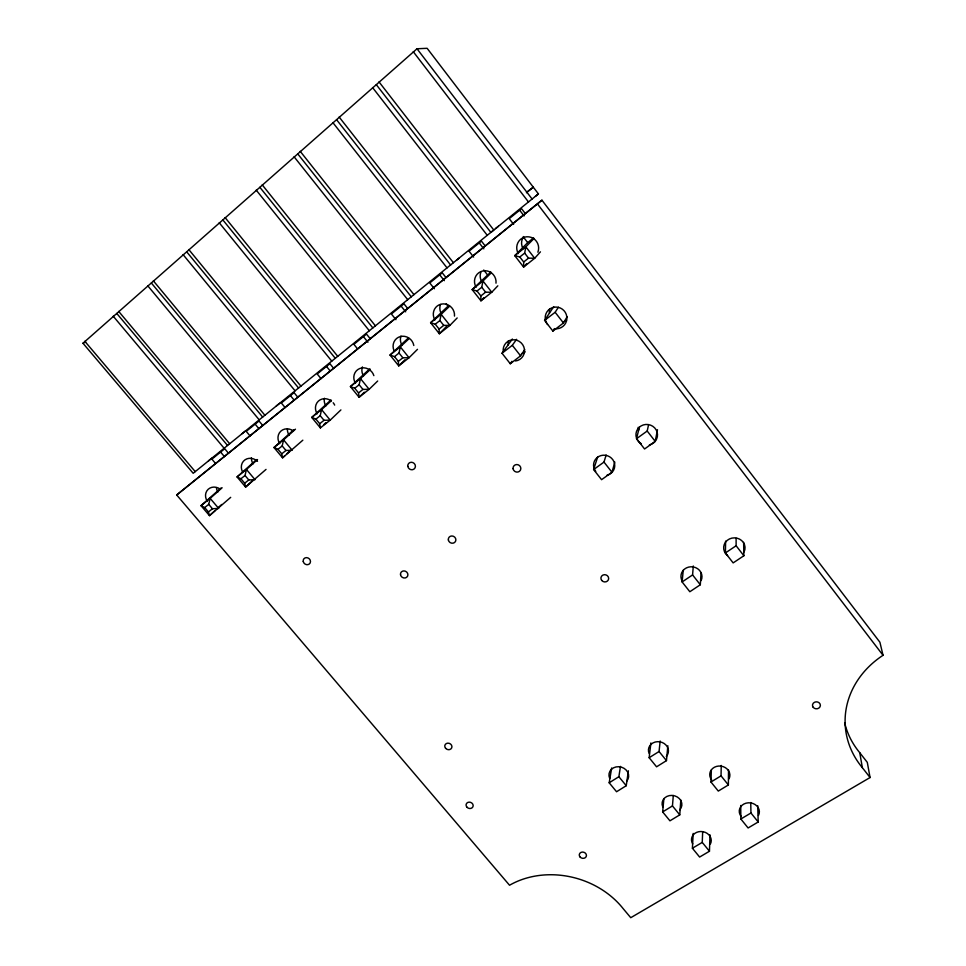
<?xml version="1.0" encoding="UTF-8"?>
<svg xmlns="http://www.w3.org/2000/svg" width="966" height="966" viewBox="0 0 966 966"><rect width="100%" height="100%" fill="white"/><g stroke="black" fill="none" stroke-linecap="round" stroke-linejoin="round"><path stroke-width="1.45" d="M711.35 770.023L710.964 782.001L718.293 791.082L728.376 784.96L728.509 769.914M533.522 237.974L527.702 242.611L514.757 255.664L519.805 256.98L523.681 261.991L523.596 267.063L534.681 258.284L540.441 251.836M743.627 542.349L743.868 555.752L733.146 562.9L725.406 552.938L725.611 541.105M728.376 784.96L721.047 775.855L721.24 765.434M693.177 833.417L692.405 848.245L699.625 857.059L709.467 851.239L709.974 834.841M709.467 851.239L702.246 842.4L702.668 831.871M683.24 570.218L682.117 581.943L689.833 591.735L700.314 584.756L701.038 572.959M663.883 798.592L662.652 811.911L669.945 820.822L679.762 814.869L680.801 799.993M700.314 584.756L692.586 574.927L693.286 565.991M679.762 814.869L672.457 805.934L673.302 795.429M650.903 742.951L649.164 757.718L656.566 766.811L666.468 760.64L667.856 745.788M666.468 760.64L659.053 751.512L660.164 741.019M611.671 767.97L609.184 782.786L616.562 791.746L626.246 785.708L628.395 770.808M626.246 785.708L618.868 776.724L620.474 766.4M519.805 256.98L524.659 253.116L525.842 246.837L534.065 238.457M490.837 272.014L472.157 289.607L477.011 291.02L481.756 287.24L482.964 280.997L491.356 272.762M639.359 427.129L636.558 438.685L644.563 448.985L655.214 441.377L657.484 429.725M446.256 303.795L448.079 306.113L430.595 322.729L435.255 324.214L439.892 320.543L441.136 314.324L449.601 306.234M408.533 337.81L390.022 355.053L394.514 356.623L399.03 353.025L400.31 346.854L408.787 338.921M369.869 368.758L350.416 386.605L354.739 388.247L359.147 384.746L360.475 378.6L369.966 369.857M636.558 438.685L647.196 431.029L648.488 425.161M331 399.972L311.752 417.421L315.918 419.123L320.217 415.706L321.569 409.596L331.447 400.612M293.809 429.713L273.982 447.512L277.979 449.287L282.193 445.942L283.569 439.88L295.463 429.17M256.57 459.575L237.068 476.926L240.92 478.762L245.038 475.489L246.439 469.452L257.536 459.562M220.888 488.084L201 505.665L204.707 507.561L208.728 504.361L210.153 498.371L222.132 487.758M597.676 456.966L593.607 469.548L601.577 479.679L611.973 472.253L614.823 462.086M593.607 469.548L603.991 462.086L606.153 454.974M553.687 306.705L544.595 320.41L552.89 331.084L563.444 322.982L567.175 316.691M552.89 331.084L554.412 328.597M544.595 320.41L555.148 312.272L558.408 307.212M512.366 339.042L502.018 353.254L510.277 363.747L520.577 355.838L524.695 349.656M510.277 363.747L511.944 361.296M502.018 353.254L512.318 345.309L516.593 339.32M526.627 263.718L523.596 267.063L514.757 255.664L525.842 246.837L534.681 258.284L528.535 258.127L523.681 261.991M82.967 343.244L417.01 48.771L427.129 48.3L538.424 193.9L193.188 473.28L82.967 343.244L85.648 341.976M497.816 285.827L491.766 292.251L480.947 300.812L472.157 289.607L482.964 280.997L491.766 292.251L485.608 292.179L480.863 295.934L480.947 300.812L483.918 297.697M457.172 317.947L449.902 325.385L439.349 333.741L430.595 322.729L441.136 314.324L449.902 325.385L443.732 325.385L439.095 329.056L439.349 333.741L446.461 326.52M417.493 349.33L409.041 357.734L398.741 365.885L390.022 355.053L400.31 346.854L409.041 357.734L402.858 357.794L398.33 361.369L398.741 365.885L404.947 359.75M377.682 381.015L369.145 389.298L359.086 397.267L350.416 386.605L360.475 378.6L369.145 389.298L362.95 389.431L358.543 392.921L359.086 397.267L364.315 392.208M340.901 409.91L330.203 420.125L320.386 427.902L311.752 417.421L321.569 409.596L330.203 420.125L324.008 420.307L319.698 423.724L320.386 427.902M323.658 424.786L325.844 422.71M302.841 440.182L282.567 457.824L273.982 447.512L283.569 439.88L292.167 450.228L285.96 450.482L281.746 453.815L282.567 457.824L284.741 455.783M286.914 453.742L289.1 451.702M266.024 469.404L245.618 487.069L237.068 476.926L246.439 469.452L255 479.655L248.781 479.957L244.676 483.217L245.618 487.069L252.102 481.068M230.693 497.345L209.501 515.651L201 505.665L210.153 498.371L218.666 508.406L212.46 508.756L208.439 511.944L209.501 515.651L215.044 510.567M218.376 507.512L221.709 504.469M176.693 494.978L541.938 200.191L879.905 642.233L883.033 655.298A92.664 80.613 -4.2 0 0 862.36 767.692L870.064 777.533L630.75 917.7L623.191 908.68A81.035 67.777 15.9 0 0 509.541 885.242L176.693 494.978L541.938 200.191M513.622 224.354L509.227 218.654L521.555 208.668L525.214 213.438M434.338 288.725L429.761 282.929L442.247 272.81L445.881 277.423M473.63 257.053L469.029 251.16L481.442 241.102L485.089 245.799M215.647 463.583L211.892 459.128L224.728 448.731L228.519 453.259M250.001 435.883L246.233 431.355L259.021 420.995L262.837 425.595M285.115 407.567L281.323 402.979L294.062 392.655L297.89 397.316M321.002 378.624L317.198 373.963L329.877 363.687L333.596 368.251M357.505 348.798L353.87 344.307L366.488 334.079L370.22 338.704M395.939 319.674L391.387 313.962L403.945 303.783L407.688 308.492M526.434 192.753L533.292 187.187L526.796 192.125M208.487 460.867L211.783 458.198M242.019 433.722L245.34 431.041M276.288 406.01L279.633 403.305M456.544 260.156L459.273 257.946M495.558 228.592L498.396 226.298M535.466 196.303L538.424 193.9M682.117 581.943L692.586 574.927M725.406 552.938L736.128 545.754L736.104 538.243M609.184 782.786L618.868 776.724M649.164 757.718L659.053 751.512M710.964 782.001L721.047 775.855M662.652 811.911L672.457 805.934M757.706 805.692L758.201 821.994L748.095 827.971L740.85 818.999L750.956 812.998L750.739 802.529M692.405 848.245L702.246 842.4M208.728 504.361L212.46 508.756M204.707 507.561L208.439 511.944M84.803 341.276L195.229 471.625M113.227 316.22L224.124 448.248M245.038 475.489L248.781 479.957M220.622 452.076L224.378 456.544M240.92 478.762L244.676 483.217M118.697 311.402L229.679 443.744M116.765 313.443L227.541 445.471M277.979 449.287L281.746 453.815M255.145 424.159L258.924 428.687M153.365 280.84L264.901 415.259M151.336 282.978L262.667 417.058M282.193 445.942L285.96 450.482M147.762 285.779L259.214 419.86M290.428 395.613L294.219 400.214M188.817 249.578L300.909 386.122M186.679 251.812L298.566 388.006M320.217 415.706L324.008 420.307M183.093 254.626L295.089 390.819M315.918 419.123L319.698 423.724M326.508 366.44L330.312 371.113M225.102 217.591L337.738 356.321M359.147 384.746L362.95 389.431M222.856 219.934L335.287 358.301M354.739 388.247L358.543 392.921M219.234 222.76L331.785 361.139M394.514 356.623L398.33 361.369M256.231 190.145L369.326 330.758M750.956 812.998L758.201 821.994M363.397 336.603L367.937 342.242M399.03 353.025L402.858 357.794M262.221 184.856L375.412 325.844M259.866 187.295L372.852 327.909M401.119 306.089L405.684 311.813M439.892 320.543L443.732 325.385M300.233 151.348L413.955 294.654M435.255 324.214L439.095 329.056M297.757 153.896L411.275 296.816M294.087 156.77L407.737 299.689M439.735 274.863L444.312 280.683M336.566 119.687L450.615 264.998M512.318 345.309L520.577 355.838M603.991 462.086L611.973 472.253M332.859 122.585L447.041 267.884M481.756 287.24L485.608 292.179M477.011 291.02L480.863 295.934M339.151 117.031L453.416 262.728M483.749 270.021L487.432 274.73M844.67 722.846A90.695 79.2 -4.5 0 0 859.752 752.707L867.299 762.367L870.064 777.533M479.233 242.913L483.833 248.83M379.022 81.893L493.807 230.053L490.873 232.42L376.305 84.658M555.148 312.272L563.444 322.982M647.196 431.029L655.214 441.377M736.128 545.754L743.868 555.752M372.574 87.568L487.275 235.33M523.306 236.911L527.702 242.611M524.659 253.116L528.535 258.127M519.672 210.202L524.079 215.937M417.01 48.771L532.109 199.056M413.267 51.693L528.487 201.991M537.519 204.007L883.033 655.298M859.752 752.707L862.36 767.692M740.741 805.475L740.85 818.999M662.785 806.936A9.95 8.67 10.4 0 1 666.782 796.479A9.95 8.67 10.4 0 1 679.4 798.653A9.95 8.67 10.4 0 1 679.738 809.858M741.139 816.427A10.083 8.742 6.6 0 1 742.117 805.221A10.083 8.742 6.6 0 1 755.001 804.485A10.083 8.742 6.6 0 1 758.479 815.437M711.652 779.9A10.107 8.875 7.5 0 1 712.546 768.525A10.107 8.875 7.5 0 1 725.466 767.716A10.107 8.875 7.5 0 1 729.016 778.825M207.316 501.318A10.191 9.068 43 0 1 208.161 489.315A10.191 9.068 43 0 1 220.369 489.219M217.978 491.875A9.986 8.911 43.3 0 1 216.456 488.349M289.112 435.183A10.203 9.334 45 0 1 287.421 428.989M279.717 443.648A10.421 9.503 44.7 0 1 280.804 431.186A10.421 9.503 44.7 0 1 293.41 430.993M317.174 413.81A10.541 9.72 45.8 0 1 318.394 401.107A10.541 9.72 45.8 0 1 331.193 400.878M333.185 402.774A10.541 9.72 45.8 0 1 334.659 405.104M325.892 405.877A10.312 9.551 46.2 0 1 324.407 398.27M355.5 383.273A10.65 9.962 47.4 0 1 359.63 368.565A10.65 9.962 47.4 0 1 373.866 375.641M649.152 753.577A10.046 8.899 10.7 0 1 653.161 742.818A10.046 8.899 10.7 0 1 665.912 744.967A10.046 8.899 10.7 0 1 666.298 756.463M609.691 778.379A9.914 8.718 13.1 0 1 613.531 767.813A9.914 8.718 13.1 0 1 626.101 769.962A9.914 8.718 13.1 0 1 626.596 781.265M525.142 351.902A10.59 10.3 43.1 0 1 521.495 353.665M508.297 344.862A10.59 10.3 43.1 0 1 508.478 340.781M503.286 351.745A10.819 10.517 42.2 0 1 512.221 339.839A10.819 10.517 42.2 0 1 524.405 349.112A10.819 10.517 42.2 0 1 515.446 360.982M547.517 324.516A10.952 10.783 45.3 0 1 551.779 307.876A10.952 10.783 45.3 0 1 566.8 316.57A10.952 10.783 45.3 0 1 554.738 328.694M641.255 443.756A10.783 10.384 6.2 0 1 639.166 427.358A10.783 10.384 6.2 0 1 656.119 429.81A10.783 10.384 6.2 0 1 649.369 444.928M481.104 280.394A10.807 10.481 61 0 1 480.875 272.183M476.105 287.216A11.049 10.698 59.6 0 1 482.867 270.951A11.049 10.698 59.6 0 1 496.005 283.171M523.101 248.721A10.964 10.711 73.1 0 1 523.644 236.573M518.307 253.587A11.206 10.94 71.2 0 1 526.772 236.779A11.206 10.94 71.2 0 1 537.881 252.211M566.499 320.193A10.711 10.554 47.4 0 1 564.108 321.557M549.449 313.081A10.711 10.554 47.4 0 1 549.666 308.915M692.719 843.898A9.914 8.549 9.2 0 1 700.93 831.509A9.914 8.549 9.2 0 1 710.408 843.946M638.828 429.942A10.554 10.191 5.4 0 1 638.14 427.37M727.591 555.522A10.698 9.95 0.7 0 1 725.49 542.204A10.698 9.95 0.7 0 1 739.582 539.137A10.698 9.95 0.7 0 1 744.098 551.924M682.262 581.158A10.541 9.757 5.6 0 1 690.968 566.776A10.541 9.757 5.6 0 1 701.099 580.602M595.744 471.42A10.638 10.167 14.3 0 1 598.848 456.435A10.638 10.167 14.3 0 1 613.953 461.7A10.638 10.167 14.3 0 1 606.853 475.296M441.426 313.805A10.674 10.24 54.3 0 1 440.472 304.495M434.942 320A10.916 10.445 53.4 0 1 441.45 304.073A10.916 10.445 53.4 0 1 454.479 316.099M363.518 375.895A10.433 9.769 47.9 0 1 362.431 366.923M394.08 350.755A10.783 10.203 49.8 0 1 400.347 336.566A10.783 10.203 49.8 0 1 413.81 345.502M242.418 471.637A10.312 9.274 43.7 0 1 245.026 459.816A10.312 9.274 43.7 0 1 257.511 461.325M402.025 345.212A10.554 10.01 50.4 0 1 400.987 336.071M253.14 463.849A10.095 9.117 44 0 1 251.426 457.763M580.011 856.951A3.635 3.127 15 0 0 586.181 856.625A3.635 3.127 15 0 0 582.365 852.06A3.635 3.127 15 0 0 580.011 856.951M448.357 539.958A3.852 3.574 29 0 0 454.503 542.554A3.852 3.574 29 0 0 453.416 536.287A3.852 3.574 29 0 0 448.357 539.958M400.528 574.806A3.804 3.466 30.6 0 0 406.589 577.354A3.804 3.466 30.6 0 0 405.454 571.232A3.804 3.466 30.6 0 0 400.528 574.806M466.868 807.105A3.61 3.127 20.8 0 0 472.942 806.731A3.61 3.127 20.8 0 0 469.053 802.142A3.61 3.127 20.8 0 0 466.868 807.105M303.252 561.512A3.779 3.393 36.4 0 0 309.253 564.047A3.779 3.393 36.4 0 0 307.997 557.95A3.779 3.393 36.4 0 0 303.252 561.512M513.079 468.739A3.949 3.755 26.9 0 0 519.382 471.384A3.949 3.755 26.9 0 0 518.368 464.863A3.949 3.755 26.9 0 0 513.079 468.739M445.58 748.276A3.659 3.212 22.8 0 0 451.714 747.853A3.659 3.212 22.8 0 0 447.753 743.156A3.659 3.212 22.8 0 0 445.58 748.276M813.191 707.305A3.949 3.502 0.9 0 0 820.001 706.834A3.949 3.502 0.9 0 0 816.101 701.835A3.949 3.502 0.9 0 0 813.191 707.305M601.709 580.421A3.9 3.623 13.8 0 0 608.375 579.817A3.9 3.623 13.8 0 0 604.293 574.698A3.9 3.623 13.8 0 0 601.709 580.421M407.821 466.421A3.912 3.659 36.8 0 0 414.052 469.041A3.912 3.659 36.8 0 0 412.893 462.581A3.912 3.659 36.8 0 0 407.821 466.421"/></g></svg>
